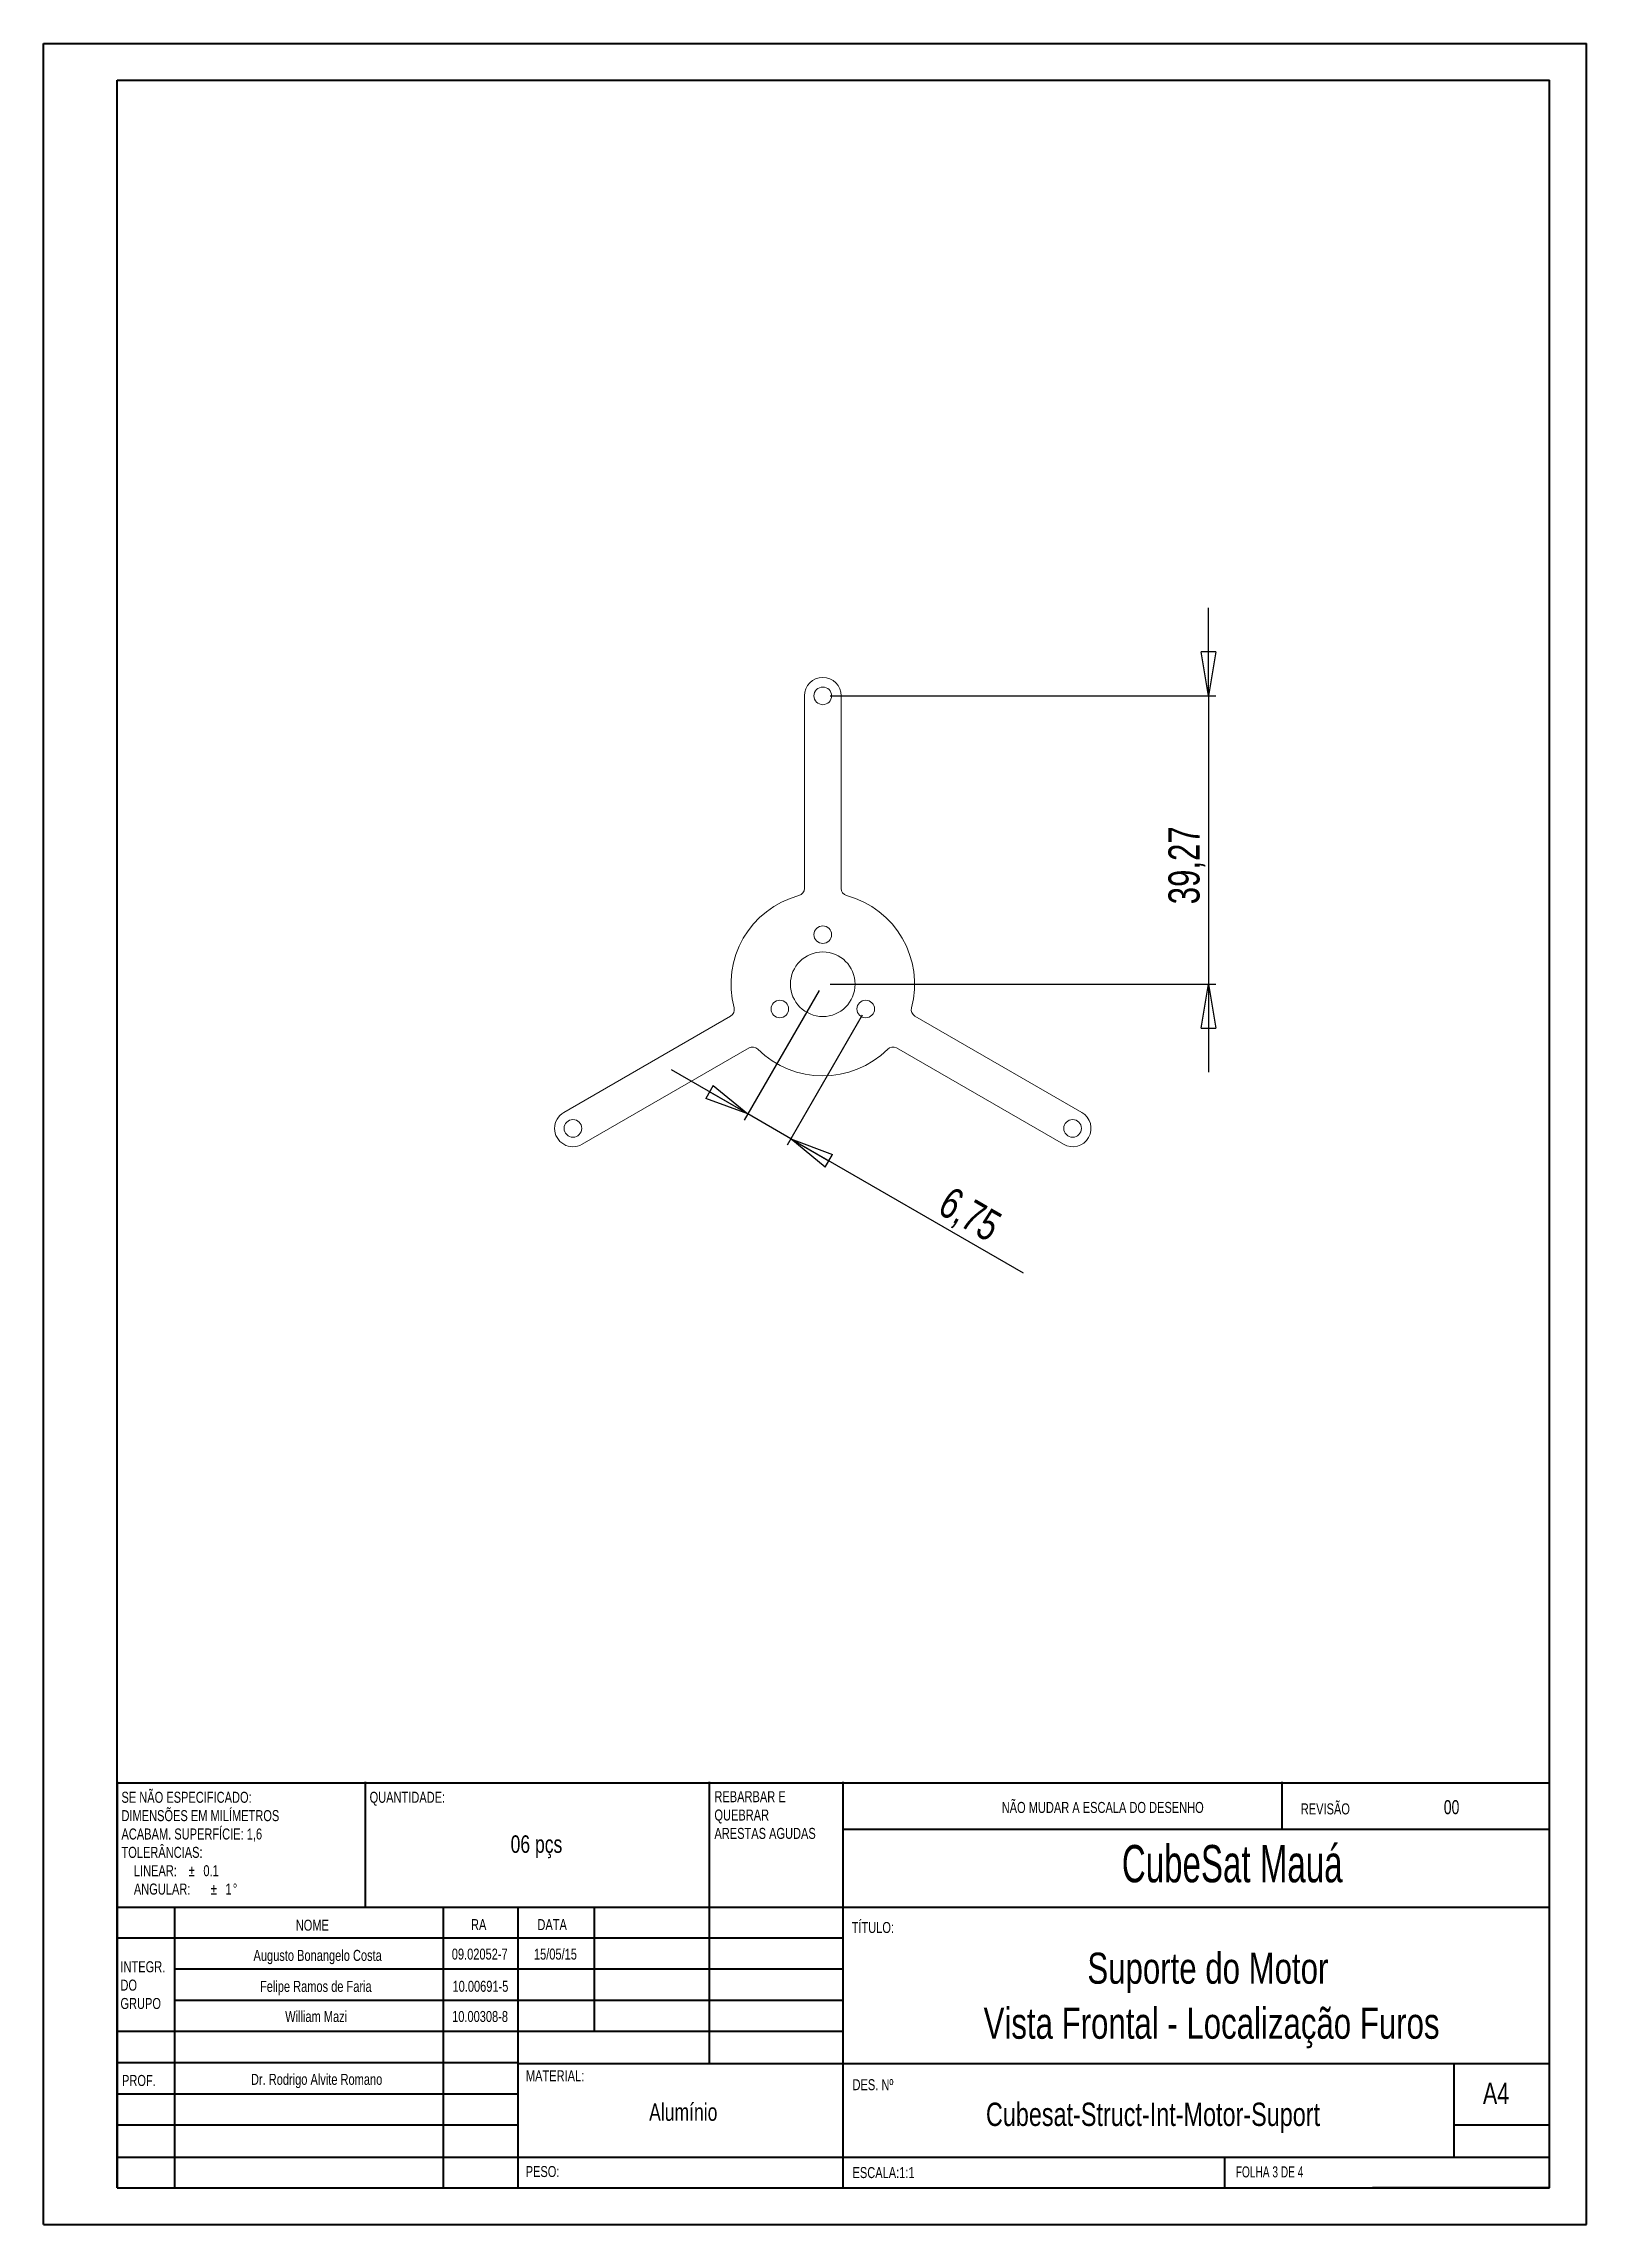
# Paper-space layout 'Folha03' of a CAD drawing. Header units: millimetres. Extents: x 0 to 210, y 0 to 297.
import ezdxf

# ---------------------------------------------------------------- set-up
doc = ezdxf.new("R2010")
doc.units = ezdxf.units.MM
doc.layers.add('FORMAT', color=7, linetype='Continuous')
doc.styles.add('SLDTEXTSTYLE0', font='TXT', dxfattribs={"width": 0.75})
doc.styles.add('SLDTEXTSTYLE1', font='TXT', dxfattribs={"width": 0.663})
doc.styles.add('SLDTEXTSTYLE2', font='TXT', dxfattribs={"width": 0.6875})
doc.dimstyles.new('SLDDIMSTYLE2', dxfattribs={"dimtxt": 4.233333, "dimasz": 5.9944, "dimexe": 0, "dimexo": 0.0625, "dimgap": 1.058333, "dimtad": 1, "dimrnd": 1e-09, "dimzin": 12, "dimdsep": 46, "dimtxsty": 'SLDTEXTSTYLE0', "dimblk1": 'CLOSED', "dimblk2": 'CLOSED', "dimsah": 1, "dimcen": 0.09, "dimadec": 0, "dimazin": 3, "dimtfac": 1, "dimtmove": 0, "dimatfit": 0, "dimldrblk": 'CLOSED', "dimfxl": 1, "dimfrac": 2, "dimtolj": 1, "dimtzin": 12, "dimarcsym": 0})

# ---------------------------------------------------------------- blocks, each defined once
blk = doc.blocks.new('SW_NOTE_6')
at = {"layer": 'FORMAT', "color": 0, "char_height": 1.5, "attachment_point": 1, "style": 'SLDTEXTSTYLE0'}
for s, insert in [('INTEGR.', (0, 1.93)), ('DO', (0, -0.57)), ('GRUPO', (0, -3.07))]:
    blk.add_mtext(s, dxfattribs=dict(at, insert=insert))
blk = doc.blocks.new('SW_NOTE_7')
at = {"layer": 'FORMAT', "color": 0, "char_height": 1.5, "attachment_point": 1, "style": 'SLDTEXTSTYLE0'}
for s, insert in [('SE NÃO ESPECIFICADO:', (0, 1.93)), ('ACABAM. SUPERFÍCIE: 1,6', (0, -3.07)), ('DIMENSÕES EM MILÍMETROS', (0, -0.57)), ('TOLERÂNCIAS:', (0, -5.57)), ('LINEAR:', (1.69, -8.07)), ('%%p', (9.16, -8.07)), ('0.1', (11.15, -8.07)), ('ANGULAR:', (1.69, -10.57)), ('%%p', (12.16, -10.57)), ('1', (14.15, -10.57)), ('%%d', (15.16, -10.57))]:
    blk.add_mtext(s, dxfattribs=dict(at, insert=insert))
blk = doc.blocks.new('SW_NOTE_8')
at = {"layer": 'FORMAT', "color": 0, "char_height": 1.5, "attachment_point": 1, "style": 'SLDTEXTSTYLE0'}
for s, insert in [('REBARBAR E', (0, 1.93)), ('QUEBRAR', (0, -0.57)), ('ARESTAS AGUDAS', (0, -3.07))]:
    blk.add_mtext(s, dxfattribs=dict(at, insert=insert))
blk = doc.blocks.new('_CLOSED')
at = {"color": 0, "linetype": 'ByBlock', "lineweight": -2}
for p, q in [((-1, 0.166667), (0, 0)), ((-1, 0.166667), (-1, -0.166667)), ((0, 0), (-1, -0.166667)), ((0, 0), (-1, 0))]:
    blk.add_line(p, q, dxfattribs=at)
blk = doc.blocks.new('_D_6')
at = {"layer": 'FORMAT', "transparency": 16777216}
for p, q in [((158.65, 208.38), (158.65, 220.37)), ((107.13, 208.38), (159.64, 208.38)), ((158.65, 208.38), (158.65, 169.11)), ((107.13, 169.11), (159.64, 169.11)), ((158.65, 169.11), (158.65, 157.13))]:
    blk.add_line(p, q, dxfattribs=at)
at = {"layer": 'FORMAT', "transparency": 16777216, "xscale": 5.9944, "yscale": 5.9944}
for p, rotation in [((158.65, 208.38, 10.7), 270.0000000000003), ((158.65, 169.11, 10.7), 90.00000000000031)]:
    blk.add_blockref('_CLOSED', p, dxfattribs=dict(at, rotation=rotation))
at = {"layer": 'FORMAT', "transparency": 16777216, "insert": (153.19, 180, 10.7), "char_height": 4.233, "attachment_point": 1, "rotation": 90, "style": 'SLDTEXTSTYLE0'}
blk.add_mtext('39,27', dxfattribs=at)
blk = doc.blocks.new('_D_7')
at = {"layer": 'FORMAT', "transparency": 16777216}
for p, q in [((105.64, 168.26), (95.44, 150.58)), ((111.49, 164.88), (101.29, 147.21)), ((95.93, 151.44), (85.55, 157.44)), ((101.78, 148.07), (95.93, 151.44)), ((101.78, 148.07), (133.41, 129.81))]:
    blk.add_line(p, q, dxfattribs=at)
at = {"layer": 'FORMAT', "transparency": 16777216, "xscale": 5.9944, "yscale": 5.9944}
for p, rotation in [((95.93, 151.44, 10.7), 330.0000000000005), ((101.78, 148.07, 10.7), 150.0000000000004)]:
    blk.add_blockref('_CLOSED', p, dxfattribs=dict(at, rotation=rotation))
at = {"layer": 'FORMAT', "transparency": 16777216, "insert": (123.68, 141.72, 10.7), "char_height": 4.233, "attachment_point": 1, "rotation": 330, "style": 'SLDTEXTSTYLE0'}
blk.add_mtext('6,75', dxfattribs=at)

psp = doc.layouts.new('Folha03')

# ---------------------------------------------------------------- linework, layer by layer
at = {"color": 7, "linetype": 'Continuous', "lineweight": 40}
for p, q in [((0.079, 0.215), (0.079, 297.215)), ((0.079, 297.215), (210.079, 297.215)), ((210.079, 0.215), (210.079, 297.215)), ((210.079, 292.215), (210.079, 297.215)), ((10.079, 292.215), (205.079, 292.215)), ((10.079, 5.215), (10.079, 292.215)), ((205.079, 5.215), (205.079, 292.215)), ((10.111, 60.371), (205.079, 60.371)), ((168.679, 54.09), (168.679, 60.465)), ((205.079, 53.996), (108.911, 53.996)), ((205.079, 43.371), (10.111, 43.371)), ((64.711, 22.121), (205.079, 22.121)), ((192.079, 9.465), (192.079, 22.215)), ((205.079, 13.715), (192.079, 13.715)), ((10.111, 9.371), (205.079, 9.371)), ((160.879, 5.215), (160.879, 9.465)), ((10.079, 5.215), (205.079, 5.215)), ((205.079, 5.215), (180.988, 5.215)), ((0.079, 0.215), (210.079, 0.215))]:
    psp.add_line(p, q, dxfattribs=at)
at = {"color": 7, "linetype": 'Continuous', "lineweight": 15}
for p, q in [((103.638, 208.385), (103.638, 182.153)), ((108.638, 182.153), (108.638, 208.385)), ((93.596, 164.76), (70.878, 151.644)), ((141.397, 151.644), (118.679, 164.76)), ((73.378, 147.314), (96.096, 160.43)), ((116.179, 160.43), (138.897, 147.314))]:
    psp.add_line(p, q, dxfattribs=at)
for centre, radius in [((106.138, 208.385), 1.2), ((106.138, 175.864), 1.2), ((106.138, 169.114), 4.4), ((100.292, 165.739), 1.2), ((111.983, 165.739), 1.2), ((72.128, 149.479), 1.2), ((140.147, 149.479), 1.2)]:
    psp.add_circle(centre, radius, dxfattribs=at)
for centre, radius, start, end in [((106.138, 208.385), 2.5, 0, 180), ((106.138, 169.114), 12.5, 105.02611, 194.97389), ((102.638, 182.153), 1, 285.02611, 0), ((109.638, 182.153), 1, 180, 254.97389), ((106.138, 169.114), 12.5, 345.02611, 74.97389), ((93.096, 165.626), 1, 300, 14.97389), ((119.179, 165.626), 1, 165.02611, 240), ((96.596, 159.564), 1, 45.02611, 120), ((115.679, 159.564), 1, 60, 134.97389), ((106.138, 169.114), 12.5, 225.02611, 314.97389), ((72.128, 149.479), 2.5, 120, 300), ((140.147, 149.479), 2.5, 240, 60)]:
    psp.add_arc(centre, radius, start, end, dxfattribs=at)
at = {"layer": 'FORMAT', "color": 7, "lineweight": 40}
for p, q in [((10.079, 60.465), (10.079, 5.215)), ((43.879, 43.465), (43.879, 60.465)), ((90.679, 60.465), (90.679, 22.215)), ((108.879, 60.465), (108.879, 5.215)), ((17.879, 43.465), (17.879, 5.215)), ((54.478, 43.465), (54.478, 5.215)), ((64.679, 5.215), (64.679, 43.465)), ((75.079, 26.465), (75.079, 43.465)), ((108.879, 39.215), (10.079, 39.215)), ((108.879, 34.965), (17.879, 34.965)), ((108.879, 30.715), (17.879, 30.715)), ((108.879, 26.465), (10.079, 26.465)), ((64.679, 22.215), (10.079, 22.215)), ((64.679, 13.715), (10.079, 13.715))]:
    psp.add_line(p, q, dxfattribs=at)
at = {"layer": 'FORMAT', "color": 7, "linetype": 'Continuous', "lineweight": 40}
psp.add_line((64.679, 17.965), (10.079, 17.965), dxfattribs=at)

# ---------------------------------------------------------------- block references
at = {"layer": 'FORMAT'}
for name, p in [('SW_NOTE_7', (10.673, 57.202)), ('SW_NOTE_8', (91.388, 57.284)), ('SW_NOTE_6', (10.534, 34.119))]:
    psp.add_blockref(name, p, dxfattribs=at)

# ---------------------------------------------------------------- texts
at = {"color": 7, "linetype": 'Continuous', "lineweight": 0}
for s, insert, char_height, attachment_point, style in [('NÃO MUDAR A ESCALA DO DESENHO', (130.493, 57.748), 1.5, 1, 'SLDTEXTSTYLE0'), ('REVISÃO', (171.206, 57.55), 1.5, 1, 'SLDTEXTSTYLE0'), ('00', (191.731, 57.99), 1.905, 2, 'SLDTEXTSTYLE0'), ('CubeSat Mauá', (161.869, 51.883), 5.08, 2, 'SLDTEXTSTYLE1'), ('TÍTULO:', (110.067, 41.399), 1.5, 1, 'SLDTEXTSTYLE0'), ('Suporte do Motor', (158.559, 37.224), 4.23333, 2, 'SLDTEXTSTYLE0'), ('DES. Nº', (110.185, 19.99), 1.5, 1, 'SLDTEXTSTYLE0'), ('A4', (196, 19.515), 2.9104, 1, 'SLDTEXTSTYLE0'), ('Cubesat-Struct-Int-Motor-Suport', (151.088, 16.791), 3.175, 2, 'SLDTEXTSTYLE0'), ('ESCALA:1:1', (110.185, 8.021), 1.5, 1, 'SLDTEXTSTYLE0'), ('FOLHA 3 DE 4', (162.357, 8.115), 1.5, 1, 'SLDTEXTSTYLE2')]:
    psp.add_mtext(s, dxfattribs=dict(at, insert=insert, char_height=char_height, attachment_point=attachment_point, style=style))
at = {"layer": 'FORMAT', "style": 'SLDTEXTSTYLE0'}
for s, insert, char_height, attachment_point in [('QUANTIDADE:', (44.45, 59.134), 1.5, 1), ('06 pçs', (67.162, 53.196), 2.3813, 2), ('NOME', (34.401, 41.716), 1.5, 1), ('RA', (58.254, 41.791), 1.5, 1), ('DATA', (67.294, 41.791), 1.5, 1), ('Augusto Bonangelo Costa', (37.378, 37.598), 1.4986, 2), ('09.02052-7', (59.44, 37.774), 1.4986, 2), ('15/05/15', (69.746, 37.774), 1.4986, 2), ('Felipe Ramos de Faria', (37.132, 33.375), 1.4986, 2), ('10.00691-5', (59.538, 33.389), 1.4986, 2), ('Vista Frontal - Localização Furos', (159.061, 29.73), 4.23333, 2), ('William Mazi', (37.176, 29.279), 1.4986, 2), ('10.00308-8', (59.487, 29.279), 1.4986, 2), ('Dr. Rodrigo Alvite Romano', (37.238, 20.718), 1.4986, 2), ('MATERIAL:', (65.725, 21.201), 1.5, 1), ('PROF.', (10.748, 20.564), 1.5, 1), ('Alumínio', (87.147, 16.7), 2.3813, 2), ('PESO:', (65.697, 8.164), 1.4986, 1)]:
    psp.add_mtext(s, dxfattribs=dict(at, insert=insert, char_height=char_height, attachment_point=attachment_point))

# ---------------------------------------------------------------- dimensions: what is measured, and where the dimension line sits
at = {"layer": 'FORMAT'}
for base, p1, angle, picture, middle in [((158.647, 169.114), (106.138, 208.385), 90, '_D_6', (158.647, 188.75)), ((95.935, 151.442), (111.983, 165.739), 330, '_D_7', (127.179, 133.403))]:
    dim = psp.add_linear_dim(base=base, p1=p1, p2=(106.138, 169.114), angle=angle, dimstyle='SLDDIMSTYLE2', dxfattribs=at)
    dim.commit()
    dim.dimension.update_dxf_attribs({"geometry": picture, "text_midpoint": middle, "dimtype": 160})

doc.saveas('drawing.dxf')
